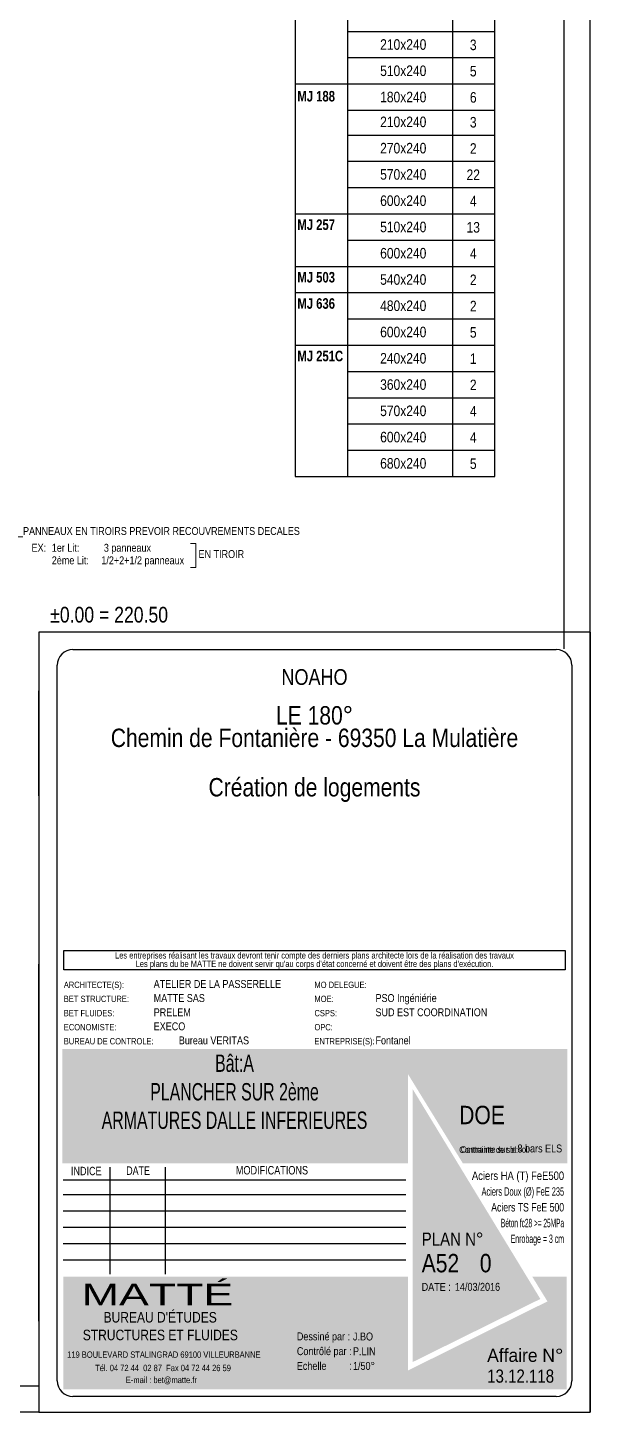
# Model space of a CAD drawing. Header units: centimetres. Extents: x -17137 to -12247, y 2374 to 6574.
# Drawn here: x -13318 to -12247, y 2374 to 5009 of the extents above; entities that cross this region are included whole.
import ezdxf
from ezdxf.enums import TextEntityAlignment as Align

# ---------------------------------------------------------------- set-up
doc = ezdxf.new("R2010")
doc.units = ezdxf.units.CM
doc.header["$LTSCALE"] = 12.7
for name, color, linetype in [('01-cartouche', 7, 'Continuous'), ('01-cartouche-cage A', 7, 'Continuous'), ('01_ARMA_INF', 50, 'Continuous'), ('01_cote_gen', 4, 'Continuous'), ('01_texte', 230, 'Continuous'), ('_CAD_2_', 2, 'Continuous')]:
    doc.layers.add(name, color=color, linetype=linetype)
doc.layers.add('01_résv', color=32, linetype='Continuous', lineweight=9)
doc.styles.add('cartouche', font='ARIALN.TTF', dxfattribs={"width": 0.01})
doc.styles.add('impact', font='impact.ttf')
doc.styles.add('MATTE_TXT', font='arial.ttf')
doc.styles.add('NARROW', font='ARIALN.TTF')
doc.styles.add('STYLE2', font='ARIALN.TTF')
doc.styles.add('stylemattecart', font='ARIALN.TTF')

# ---------------------------------------------------------------- blocks, each defined once
blk = doc.blocks.new('cartstruc')
at = {"layer": '01-cartouche-cage A', "linetype": 'Continuous'}
h = blk.add_hatch(color=9, dxfattribs=at)
h.dxf.hatch_style = 2
h.paths.add_polyline_path([(-43.6, 691.3), (-1004.8, 691.3), (-1004.8, 473.8), (-347.3, 473.8), (-347.3, 644.1), (-242.5, 473.8), (-43.6, 473.8)])
h.paths.add_polyline_path([(-951, 670.1), (-407.9, 670.1), (-407.9, 498.5), (-951, 498.5)], flags=24)
h.paths.add_polyline_path([(-223.9, 590.8), (-105, 590.8), (-105, 608.8), (-223.9, 608.8)], flags=24)
h.paths.add_polyline_path([(-224.7, 609.7), (-105.7, 609.7), (-105.7, 627.7), (-224.7, 627.7)], flags=24)
h.paths.add_polyline_path([(-226.3, 624.9), (-64.8, 624.9), (-64.8, 652.4), (-226.3, 652.4)], flags=24)
h.paths.add_polyline_path([(-226.3, 646.9), (-85, 646.9), (-85, 674.3), (-226.3, 674.3)], flags=24)
h = blk.add_hatch(color=1, dxfattribs=at)
h.dxf.hatch_style = 2
h.paths.add_polyline_path([(-338.4, 615.7), (-338.4, 95.5), (-95.1, 215.8)])
h.paths.add_polyline_path([(-318.9, 264.4), (-190.8, 265.4), (-191.1, 303.5), (-319.2, 302.5)], flags=24)
h.paths.add_polyline_path([(-326.5, 202.5), (-70.2, 203.9), (-70.5, 265.1), (-326.9, 263.8)], flags=9)
h = blk.add_hatch(color=8, dxfattribs=at)
h.dxf.hatch_style = 2
h.paths.add_polyline_path([(-45, 258.5), (-110.7, 258.5), (-81.6, 211.1), (-347.1, 79.6), (-347.1, 258.5), (-1003.4, 258.5), (-1003.4, 43.7), (-45, 43.7)])
h.paths.add_polyline_path([(-202.1, 89.1), (-60, 89.1), (-60, 127.9), (-202.1, 127.9)], flags=24)
h.paths.add_polyline_path([(-999.3, 201), (-637.8, 201), (-637.8, 47), (-999.3, 47)], flags=24)
h.paths.add_polyline_path([(-978.3, 193.3), (-435, 193.3), (-435, 254.8), (-978.3, 254.8)], flags=24)
h.paths.add_polyline_path([(-559.9, 135.5), (-504.8, 135.5), (-504.8, 166.4), (-559.9, 166.4)], flags=24)
h.paths.add_polyline_path([(-203.2, 50.3), (-56.6, 50.3), (-56.6, 88.6), (-203.2, 88.6)], flags=24)
h.paths.add_polyline_path([(-457.1, 55), (-402.4, 55), (-402.4, 85.9), (-457.1, 85.9)], flags=24)
h.paths.add_polyline_path([(-458.8, 92.7), (-404.1, 92.7), (-404.1, 123.6), (-458.8, 123.6)], flags=24)
h.paths.add_polyline_path([(-557.8, 55.3), (-498.9, 55.3), (-498.9, 86.2), (-557.8, 86.2)], flags=24)
h.paths.add_polyline_path([(-550.6, 93.7), (-498.3, 93.7), (-498.3, 124.6), (-550.6, 124.6)], flags=24)
h.paths.add_polyline_path([(-459.9, 172.5), (-408.3, 172.5), (-408.3, 203.4), (-459.9, 203.4)], flags=24)
h.paths.add_polyline_path([(-547.6, 175), (-500.7, 175), (-500.7, 205.9), (-547.6, 205.9)], flags=24)
h.paths.add_polyline_path([(-562.3, 213.8), (-499.3, 213.8), (-499.3, 244.7), (-562.3, 244.7)], flags=8)
h.paths.add_polyline_path([(-458.6, 213), (-411.3, 213), (-411.3, 243.9), (-458.6, 243.9)], flags=24)
h.paths.add_polyline_path([(-457.7, 133.4), (-405.4, 133.4), (-405.4, 164.4), (-457.7, 164.4)], flags=24)
for p, q in [((0, 1485), (-1050, 1485)), ((-1050, 1485), (-1050, 0)), ((0, 0), (0, 1485)), ((-1050, 0), (0, 0))]:
    blk.add_line(p, q, dxfattribs=at)
at = {"layer": '01-cartouche-cage A', "color": 7, "linetype": 'Continuous'}
for p, q in [((-985, 1452), (-65, 1452)), ((-1015, 60), (-1015, 1422)), ((-35, 1422), (-35, 292.1)), ((-35, 292.1), (-35, 60)), ((-65, 30), (-985, 30))]:
    blk.add_line(p, q, dxfattribs=at)
at = {"layer": '01-cartouche-cage A', "color": 7}
for p, q in [((-1002.2, 879.3), (-48.1, 879.3)), ((-1002.2, 842.3), (-1002.2, 879.3)), ((-48.1, 879.3), (-48.1, 842.3)), ((-48.1, 842.3), (-1002.2, 842.3))]:
    blk.add_line(p, q, dxfattribs=at)
at = {"layer": '01-cartouche-cage A', "color": 8}
for p, q in [((-914.7, 466.6), (-914.7, 263.2)), ((-809.1, 466.6), (-809.1, 263.2)), ((-1003.6, 442.3), (-351, 442.3)), ((-1003.6, 414.4), (-351, 414.4)), ((-1003.6, 383.3), (-351, 383.3)), ((-1003.6, 352.2), (-351, 352.2)), ((-1003.6, 321.1), (-351, 321.1)), ((-1003.6, 290), (-351, 290))]:
    blk.add_line(p, q, dxfattribs=at)
at = {"layer": '01-cartouche-cage A', "color": 7, "linetype": 'Continuous'}
for centre, start, end in [((-985, 1422), 90, 180), ((-65, 1422), 0, 90), ((-985, 60), 180, 270), ((-65, 60), 270, 0)]:
    blk.add_arc(centre, 30, start, end, dxfattribs=at)
at = {"layer": '01-cartouche-cage A', "color": 7, "style": 'stylemattecart'}
for s, p in [('Les entreprises réalisant les travaux devront tenir compte des derniers plans architecte lors de la réalisation des travaux', (-525.1, 869.8)), ("Les plans du be MATTE ne doivent servir qu'au corps d'état concerné et doivent être des plans d'exécution.", (-525.1, 853.7))]:
    blk.add_text(s, height=12, dxfattribs=at).set_placement(p, align=Align.MIDDLE_CENTER)
at = {"layer": '01-cartouche-cage A', "color": 8, "style": 'cartouche'}
for s, p in [('ARCHITECTE(S):', (-1002.2, 807.7)), ('MO DELEGUE:', (-525.1, 807.7)), ('BET STRUCTURE:', (-1002.2, 780.9)), ('MOE:', (-525.1, 780.9)), ('BET FLUIDES:', (-1002.2, 753.9)), ('CSPS:', (-525.1, 753.9)), ('ECONOMISTE:', (-1002.2, 727.1)), ('OPC:', (-525.1, 727.1)), ('BUREAU DE CONTROLE:', (-1002.2, 700.3)), ('ENTREPRISE(S):', (-525.1, 700.3))]:
    blk.add_text(s, height=12, dxfattribs=at).set_placement(p)
at = {"layer": '01-cartouche-cage A', "color": 7, "style": 'stylemattecart'}
for s, height, p in [('Contrainte de sol:', 12, (-249.5, 493.8)), ('Contrainte sur le sol:', 12, (-246.5, 494.4)), ('Dessiné par :', 15, (-558.6, 137)), ('119 BOULEVARD STALINGRAD 69100 VILLEURBANNE', 12, (-995.8, 103.8)), ('Contrôlé par :', 15, (-558.6, 108.9)), ('Tél. 04 72 44  02 87  Fax 04 72 44 26 59', 12, (-942.6, 78.4)), ('Echelle         :', 15, (-558.6, 80.8)), ('E-mail : bet@matte.fr', 12, (-884.2, 55.6))]:
    blk.add_text(s, height=height, dxfattribs=at).set_placement(p)
for s, height, width, p, p2 in [('INDICE', 16, 0.941138, (-988.7, 451.3), (-930.3, 451.3)), ('DATE', 16, 0.922192, (-883.4, 452), (-838.3, 452)), ('MODIFICATIONS', 16, 0.943218, (-674.7, 452.8), (-537.3, 452.8)), ('Aciers HA (T) FeE500', 16, 0.978863, (-225.4, 442.3), (-49.9, 442.3)), ('Aciers Doux (Ø) FeE 235', 16, 0.76709, (-207, 412.3), (-49.9, 412.3)), ('Aciers TS FeE 500', 16, 0.901377, (-188.6, 382.3), (-49.9, 382.3)), ('Béton fc28 >= 25MPa', 16, 0.678142, (-170.1, 352.3), (-49.9, 352.3)), ('Enrobage = 3 cm', 16, 0.726904, (-151.7, 322.3), (-49.9, 322.3)), ('Affaire N°', 25, 1.15762, (-196.3, 96), (-51.1, 96))]:
    blk.add_text(s, height=height, dxfattribs=dict(at, width=width)).set_placement(p, p2, align=Align.FIT)
at = {"layer": '01-cartouche-cage A', "color": 255, "style": 'stylemattecart'}
for s, height, p in [('PLAN N°', 25, (-321, 317.2)), ('DATE :', 15, (-321, 231.2)), ("BUREAU D'ÉTUDES", 20, (-926.6, 170.9)), ('STRUCTURES ET FLUIDES', 20, (-966.1, 137.2))]:
    blk.add_text(s, height=height, dxfattribs=at).set_placement(p)
at = {"layer": '01-cartouche-cage A', "color": 255, "style": 'stylemattecart', "width": 1.812358}
blk.add_text('MATTÉ', height=41, dxfattribs=at).set_placement((-968, 203.6), (-679.6, 203.6), align=Align.FIT)
at = {"layer": '01-cartouche-cage A', "color": 7, "style": 'stylemattecart'}
for tag, height, p in [('NOMCLIENT', 30, (-525, 1399.6)), ('ADRESSE1CLIENT', 25, (-525, 1326.7)), ('ADRESSE2CLIENT', 25, (-525, 1283.9)), ('NOMAFFAIRE1', 45, (-525.1, 1189.8)), ('NOMAFFAIRE2', 45, (-525.1, 1110.4)), ('NOMAFFAIRE3', 45, (-525.1, 1031.7)), ('ADRESSE1AFFAIRE', 20, (-525.1, 943.3)), ('ADRESSE2AFFAIRE', 20, (-525.1, 909.2)), ('INDICE-A', 15, (-959.1, 428.4)), ('DATE-A', 15, (-861.9, 428.4)), ('INDICE-B', 15, (-959.1, 400.5)), ('DATE-B', 15, (-861.9, 400.5)), ('INDICE-C', 15, (-959.1, 369.4)), ('DATE-C', 15, (-861.9, 369.4)), ('INDICE-D', 15, (-959.1, 338.3)), ('DATE-D', 15, (-861.9, 338.3)), ('INDICE-E', 15, (-959.1, 307.2)), ('DATE-E', 15, (-861.9, 307.2)), ('INDICE-F', 15, (-959.1, 276.1)), ('DATE-F', 15, (-861.9, 276.1))]:
    blk.add_attdef(tag, text='', height=height, dxfattribs=at).set_placement(p, align=Align.MIDDLE_CENTER)
for tag, height, p in [('NOMARCHI', 15, (-831.1, 803.3)), ('MODEL', 15, (-408.9, 803.3)), ('BETSTRUCTURE', 15, (-831.1, 776.5)), ('MOE', 15, (-408.9, 776.5)), ('BETFLUIDES', 15, (-831.1, 749.5)), ('CSPS', 15, (-408.9, 749.5)), ('ECONOMISTE', 15, (-831.1, 722.7)), ('OPC', 15, (-408.9, 722.7)), ('BDC', 15, (-831.1, 695.9)), ('NOMENTREPRISE', 15, (-408.9, 695.9)), ('NUMBAT', 27, (-249.5, 614.7)), ('PHASE', 35, (-249.5, 537.9)), ('CONT-SOL', 12, (-138.6, 490.2)), ('NOMDESS', 15, (-451.8, 132.3)), ('NOMING', 15, (-451.8, 104.3)), ('ECH', 15, (-451.8, 76.3)), ('NUMAFF', 25, (-196.3, 48.9))]:
    blk.add_attdef(tag, text='', height=height, dxfattribs=at).set_placement(p, align=Align.BOTTOM_LEFT)
at = {"layer": '01-cartouche-cage A', "color": 7, "style": 'stylemattecart', "width": 0.8}
for tag, p in [('TITRTEPLAN1', (-677.3, 664.6)), ('TITRTEPLAN2', (-677.3, 610.2)), ('TITRTEPLAN3', (-677.3, 556)), ('TITRTEPLAN4', (-677.3, 501.4))]:
    blk.add_attdef(tag, text='', height=33, dxfattribs=at).set_placement(p, align=Align.MIDDLE_CENTER)
at = {"layer": '01-cartouche-cage A', "color": 7, "style": 'stylemattecart'}
for tag, p in [('MODIF-A', (-802.6, 428.4)), ('MODIF-B', (-802.6, 400.5)), ('MODIF-C', (-802.6, 369.4)), ('MODIF-D', (-802.6, 338.3)), ('MODIF-E', (-802.6, 307.2)), ('MODIF-F', (-802.6, 276.1))]:
    blk.add_attdef(tag, text='', height=15, dxfattribs=at).set_placement(p, align=Align.MIDDLE_LEFT)
at = {"layer": '01-cartouche-cage A', "color": 255, "style": 'stylemattecart'}
for tag, height, p in [('N°P', 35, (-321, 256)), ('IP', 35, (-210.3, 256)), ('DATEPLAN', 15, (-257.7, 226.8))]:
    blk.add_attdef(tag, text='', height=height, dxfattribs=at).set_placement(p, align=Align.BOTTOM_LEFT)

msp = doc.modelspace()

# ---------------------------------------------------------------- linework, layer by layer
at = {"layer": '01_ARMA_INF', "linetype": 'Continuous', "lineweight": 0}
for p, q in [((-13008.17, 4027.94), (-12998.48, 4027.94)), ((-12998.48, 4027.94), (-12998.48, 3981.8)), ((-13008.17, 3981.8), (-12998.48, 3981.8))]:
    msp.add_line(p, q, dxfattribs=at)
at = {"layer": '01_cote_gen'}
for p, q in [((-12247.42, 3827.1), (-12247.42, 6573.88)), ((-12247.42, 3858.88), (-12247.42, 2373.88)), ((-13297.42, 2373.88), (-17137.42, 2373.88))]:
    msp.add_line(p, q, dxfattribs=at)
at = {"layer": '01_résv'}
for p, q in [((-13297.42, 3858.88), (-12247.42, 3858.88)), ((-13297.42, 2373.88), (-13297.42, 3858.88)), ((-12247.42, 3858.88), (-12247.42, 2373.88)), ((-12247.42, 2373.88), (-13297.42, 2373.88))]:
    msp.add_line(p, q, dxfattribs=at)
at = {"layer": '01_texte'}
for p, q in [((-12297.42, 3827.1), (-12297.42, 6531.69)), ((-13297.42, 3707.07), (-13297.42, 3747.07)), ((-13297.42, 3667.07), (-13297.42, 3707.07)), ((-13297.42, 3627.07), (-13297.42, 3667.07)), ((-13297.42, 3587.07), (-13297.42, 3627.07)), ((-13297.42, 3547.07), (-13297.42, 3587.07)), ((-13297.42, 3187.07), (-13297.42, 3227.07)), ((-13297.42, 3147.07), (-13297.42, 3187.07)), ((-13297.42, 3107.07), (-13297.42, 3147.07)), ((-13297.42, 3067.07), (-13297.42, 3107.07)), ((-13297.42, 3027.07), (-13297.42, 3067.07)), ((-13297.42, 2987.07), (-13297.42, 3027.07)), ((-13297.42, 2947.07), (-13297.42, 2987.07)), ((-13297.42, 2907.07), (-13297.42, 2947.07)), ((-13297.42, 2867.07), (-13297.42, 2907.07)), ((-13297.42, 2827.07), (-13297.42, 2867.07)), ((-13297.42, 2787.07), (-13297.42, 2827.07)), ((-13297.42, 2747.07), (-13297.42, 2787.07)), ((-13297.42, 2707.07), (-13297.42, 2747.07)), ((-13297.42, 2667.07), (-13297.42, 2707.07)), ((-13297.42, 2627.07), (-13297.42, 2667.07)), ((-13297.42, 2587.07), (-13297.42, 2627.07)), ((-13297.42, 2547.07), (-13297.42, 2587.07)), ((-13297.42, 2423.88), (-17087.42, 2423.88))]:
    msp.add_line(p, q, dxfattribs=at)
at = {"layer": '01_texte', "ltscale": 30}
for p, q in [((-12809.18, 5182.46), (-12809.18, 4205.19)), ((-12429.18, 4205.19), (-12429.18, 5182.46)), ((-12709.18, 4555.19), (-12709.18, 5102.46)), ((-12509.18, 4555.19), (-12509.18, 5102.46)), ((-12809.18, 5082.46), (-12809.18, 4155.19)), ((-12709.18, 5002.46), (-12429.18, 5002.46)), ((-12429.18, 4155.19), (-12429.18, 5002.46)), ((-12709.18, 4952.46), (-12429.18, 4952.46)), ((-12809.18, 4902.46), (-12429.18, 4902.46)), ((-12709.18, 4902.46), (-12429.18, 4902.46)), ((-12709.18, 4902.46), (-12429.18, 4902.46)), ((-12709.18, 4155.19), (-12709.18, 4852.46)), ((-12709.18, 4852.46), (-12429.18, 4852.46)), ((-12709.18, 4852.46), (-12429.18, 4852.46)), ((-12509.18, 4155.19), (-12509.18, 4852.46)), ((-12709.18, 4805.19), (-12429.18, 4805.19)), ((-12709.18, 4155.19), (-12709.18, 4802.46)), ((-12509.18, 4155.19), (-12509.18, 4802.46)), ((-12709.18, 4755.19), (-12429.18, 4755.19)), ((-12709.18, 4755.19), (-12429.18, 4755.19)), ((-12709.18, 4705.19), (-12429.18, 4705.19)), ((-12809.18, 4655.19), (-12429.18, 4655.19)), ((-12709.18, 4605.19), (-12429.18, 4605.19)), ((-12709.18, 4605.19), (-12429.18, 4605.19)), ((-12809.18, 4555.19), (-12429.18, 4555.19)), ((-12809.18, 4505.19), (-12429.18, 4505.19)), ((-12709.18, 4455.19), (-12429.18, 4455.19)), ((-12809.18, 4405.19), (-12429.18, 4405.19)), ((-12709.18, 4355.19), (-12429.18, 4355.19)), ((-12709.18, 4305.19), (-12429.18, 4305.19)), ((-12709.18, 4255.19), (-12429.18, 4255.19)), ((-12709.18, 4205.19), (-12429.18, 4205.19)), ((-12709.18, 4205.19), (-12429.18, 4205.19)), ((-12809.18, 4155.19), (-12429.18, 4155.19))]:
    msp.add_line(p, q, dxfattribs=at)

# ---------------------------------------------------------------- block references
at = {"layer": '01-cartouche'}
ref = msp.add_blockref('cartstruc', (-12247.42, 2373.88), dxfattribs=at)
ref.add_attrib('NOMCLIENT', 'NOAHO', dxfattribs={"color": 7, "height": 30, "style": 'stylemattecart'}).set_placement((-12772.43, 3773.49), align=Align.MIDDLE_CENTER)
ref.add_attrib('ADRESSE1CLIENT', 'LE 180°', dxfattribs={"layer": '01-cartouche-cage A', "color": 7, "height": 35, "style": 'stylemattecart'}).set_placement((-12772.44, 3700.58), align=Align.MIDDLE_CENTER)
ref.add_attrib('ADRESSE2CLIENT', 'Chemin de Fontanière - 69350 La Mulatière', dxfattribs={"layer": '01-cartouche-cage A', "color": 7, "height": 35, "style": 'stylemattecart'}).set_placement((-12772.45, 3657.74), align=Align.MIDDLE_CENTER)
ref.add_attrib('NOMAFFAIRE1', 'Création de logements', dxfattribs={"layer": '01-cartouche-cage A', "color": 7, "height": 35, "style": 'stylemattecart'}).set_placement((-12772.47, 3563.72), align=Align.MIDDLE_CENTER)
ref.add_attrib('NOMARCHI', 'ATELIER DE LA PASSERELLE', dxfattribs={"layer": '01-cartouche-cage A', "color": 7, "height": 15, "style": 'stylemattecart'}).set_placement((-13078.55, 3177.18), align=Align.BOTTOM_LEFT)
ref.add_attrib('BETSTRUCTURE', 'MATTE SAS', dxfattribs={"layer": '01-cartouche-cage A', "color": 7, "height": 15, "style": 'stylemattecart'}).set_placement((-13078.55, 3150.41), align=Align.BOTTOM_LEFT)
ref.add_attrib('BETFLUIDES', 'PRELEM', dxfattribs={"layer": '01-cartouche-cage A', "color": 7, "height": 15, "style": 'stylemattecart'}).set_placement((-13078.55, 3123.35), align=Align.BOTTOM_LEFT)
ref.add_attrib('ECONOMISTE', 'EXECO', dxfattribs={"layer": '01-cartouche-cage A', "color": 7, "height": 15, "style": 'stylemattecart'}).set_placement((-13078.55, 3096.58), align=Align.BOTTOM_LEFT)
ref.add_attrib('BDC', '          Bureau VERITAS', dxfattribs={"layer": '01-cartouche-cage A', "color": 7, "height": 15, "style": 'stylemattecart'}).set_placement((-13078.55, 3069.81), align=Align.BOTTOM_LEFT)
ref.add_attrib('MOE', 'PSO Ingéniérie', dxfattribs={"layer": '01-cartouche-cage A', "color": 7, "height": 15, "style": 'stylemattecart'}).set_placement((-12656.36, 3150.41), align=Align.BOTTOM_LEFT)
ref.add_attrib('CSPS', 'SUD EST COORDINATION', dxfattribs={"layer": '01-cartouche-cage A', "color": 7, "height": 15, "style": 'stylemattecart'}).set_placement((-12656.36, 3123.35), align=Align.BOTTOM_LEFT)
ref.add_attrib('NOMENTREPRISE', 'Fontanel ', dxfattribs={"layer": '01-cartouche-cage A', "color": 7, "height": 15, "style": 'stylemattecart'}).set_placement((-12656.36, 3069.81), align=Align.BOTTOM_LEFT)
ref.add_attrib('TITRTEPLAN1', 'Bât:A', dxfattribs={"layer": '01-cartouche-cage A', "color": 7, "height": 33, "style": 'stylemattecart', "width": 0.8}).set_placement((-12924.7, 3038.43), align=Align.MIDDLE_CENTER)
ref.add_attrib('TITRTEPLAN2', 'PLANCHER SUR 2ème', dxfattribs={"layer": '01-cartouche-cage A', "color": 7, "height": 33, "style": 'stylemattecart', "width": 0.8}).set_placement((-12924.7, 2984.04), align=Align.MIDDLE_CENTER)
ref.add_attrib('TITRTEPLAN3', 'ARMATURES DALLE INFERIEURES', dxfattribs={"layer": '01-cartouche-cage A', "color": 7, "height": 33, "style": 'stylemattecart', "width": 0.8}).set_placement((-12924.7, 2929.88), align=Align.MIDDLE_CENTER)
ref.add_attrib('PHASE', 'DOE', dxfattribs={"layer": '01-cartouche-cage A', "color": 7, "height": 35, "style": 'stylemattecart'}).set_placement((-12496.95, 2911.81), align=Align.BOTTOM_LEFT)
ref.add_attrib('CONT-SOL', '8 bars ELS', dxfattribs={"layer": '01-cartouche-cage A', "color": 7, "height": 15, "style": 'stylemattecart'}).set_placement((-12386.04, 2864.11), align=Align.BOTTOM_LEFT)
ref.add_attrib('N°P', 'A52', dxfattribs={"layer": '01-cartouche-cage A', "color": 255, "height": 35, "style": 'stylemattecart'}).set_placement((-12568.38, 2629.83), align=Align.BOTTOM_LEFT)
ref.add_attrib('IP', '0', dxfattribs={"layer": '01-cartouche-cage A', "color": 255, "height": 35, "style": 'stylemattecart'}).set_placement((-12457.75, 2629.83), align=Align.BOTTOM_LEFT)
ref.add_attrib('DATEPLAN', '14/03/2016', dxfattribs={"layer": '01-cartouche-cage A', "color": 255, "height": 15, "style": 'stylemattecart'}).set_placement((-12505.14, 2600.71), align=Align.BOTTOM_LEFT)
ref.add_attrib('NOMDESS', 'J.BO', dxfattribs={"layer": '01-cartouche-cage A', "color": 7, "height": 15, "style": 'stylemattecart'}).set_placement((-12699.21, 2506.18), align=Align.BOTTOM_LEFT)
ref.add_attrib('NOMING', 'P.LIN', dxfattribs={"layer": '01-cartouche-cage A', "color": 7, "height": 15, "style": 'stylemattecart'}).set_placement((-12699.21, 2478.14), align=Align.BOTTOM_LEFT)
ref.add_attrib('ECH', '1/50° ', dxfattribs={"layer": '01-cartouche-cage A', "color": 7, "height": 15, "style": 'stylemattecart'}).set_placement((-12699.21, 2450.22), align=Align.BOTTOM_LEFT)
ref.add_attrib('NUMAFF', '13.12.118', dxfattribs={"layer": '01-cartouche-cage A', "color": 7, "height": 25, "style": 'stylemattecart'}).set_placement((-12443.75, 2422.79), align=Align.BOTTOM_LEFT)

# ---------------------------------------------------------------- texts
at = {"layer": '01_texte', "ltscale": 30, "style": 'STYLE2'}
for s, p in [('210x240', (-12603.48, 4977.46)), ('3', (-12470.25, 4976.78)), ('510x240', (-12603.48, 4927.46)), ('5', (-12470.25, 4926.78)), ('180x240', (-12603.48, 4877.46)), ('6', (-12470.25, 4876.78)), ('210x240', (-12603.48, 4830.19)), ('3', (-12470.25, 4829.52)), ('270x240', (-12603.48, 4780.19)), ('2', (-12470.25, 4779.52)), ('570x240', (-12603.48, 4730.19)), ('22', (-12470.25, 4729.52)), ('600x240', (-12603.48, 4680.19)), ('4', (-12470.25, 4679.52)), ('510x240', (-12603.48, 4630.19)), ('13', (-12470.25, 4629.52)), ('600x240', (-12603.48, 4580.19)), ('4', (-12470.25, 4579.52)), ('540x240', (-12603.48, 4530.19)), ('2', (-12470.25, 4529.52)), ('480x240', (-12603.48, 4480.19)), ('2', (-12470.25, 4479.52)), ('600x240', (-12603.48, 4430.19)), ('5', (-12470.25, 4429.52)), ('240x240', (-12603.48, 4380.19)), ('1', (-12470.25, 4379.52)), ('360x240', (-12603.48, 4330.19)), ('2', (-12470.25, 4329.52)), ('570x240', (-12603.48, 4280.19)), ('4', (-12470.25, 4279.52)), ('600x240', (-12603.48, 4230.19)), ('4', (-12470.25, 4229.52)), ('680x240', (-12603.48, 4180.19)), ('5', (-12470.25, 4179.52))]:
    msp.add_text(s, height=20, dxfattribs=at).set_placement(p, align=Align.MIDDLE_CENTER)
at = {"layer": '01_texte', "ltscale": 30, "style": 'impact'}
for s, p in [('MJ 188', (-12805.04, 4869.04)), ('MJ 257', (-12805.04, 4624.5)), ('MJ 503', (-12805.04, 4524.5)), ('MJ 636', (-12805.04, 4474.5)), ('MJ 251C ', (-12805.04, 4374.5))]:
    msp.add_text(s, height=20, dxfattribs=at).set_placement(p)
at = {"layer": '01_texte', "style": 'MATTE_TXT', "width": 0.8}
msp.add_text('%%P0.00 = 220.50', height=30, dxfattribs=at).set_placement((-13163.42, 3868.13), align=Align.BOTTOM_CENTER)
at = {"layer": '_CAD_2_', "color": 2, "style": 'NARROW'}
for s, p in [('_PANNEAUX EN TIROIRS PREVOIR RECOUVREMENTS DECALES', (-13336.85, 4051.42)), ('EX:', (-13311.04, 4019.52)), ('1er Lit:', (-13272.56, 4019.52)), (' 3 panneaux', (-13178.23, 4019.52)), ('EN TIROIR', (-12993.23, 4007.5)), ('2ème Lit:', (-13272.56, 3995.6)), ('1/2+2+1/2 panneaux', (-13178.23, 3995.6))]:
    msp.add_text(s, height=15, dxfattribs=at).set_placement(p, align=Align.MIDDLE_LEFT)

doc.saveas('drawing.dxf')
